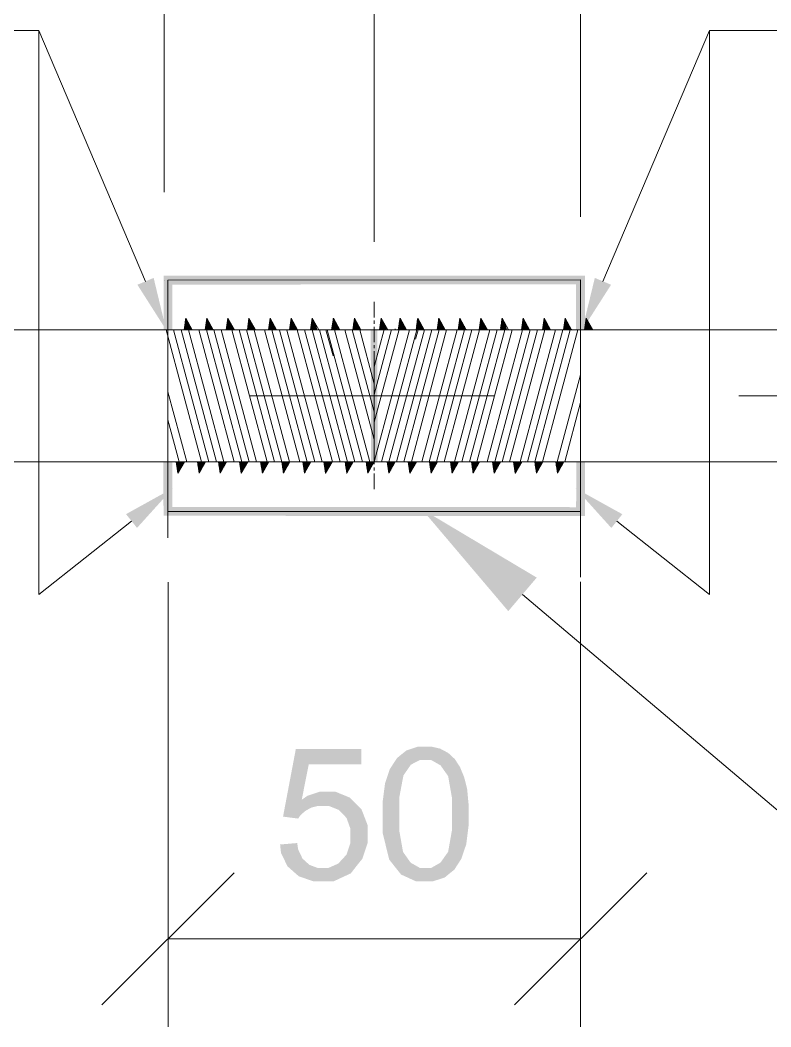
# Model space of a CAD drawing. Header units: millimetres. Extents: x 2 to 579, y 1 to 405.
# Drawn here: x 182.74 to 190.42, y 103.51 to 113.8 of the extents above; entities that cross this region are included whole.
import ezdxf

# ---------------------------------------------------------------- set-up
doc = ezdxf.new("R2010")
doc.units = ezdxf.units.MM
doc.linetypes.add('XKITLINE00', pattern=[0])
doc.layers.add('LinkedObject', color=7, linetype='Continuous', lineweight=0)

# ---------------------------------------------------------------- blocks, each defined once
blk = doc.blocks.new('*A4')
at = {"layer": 'LinkedObject'}
for color, points in [(4, [(188.515, 111.188), (184.296, 111.096), (184.206, 111.186)]), (4, [(184.206, 111.186), (184.296, 110.634), (184.206, 110.634)]), (4, [(184.296, 111.096), (184.296, 110.634), (184.206, 111.186)]), (4, [(188.425, 111.098), (184.296, 111.096), (188.515, 111.188)]), (4, [(188.515, 110.634), (188.425, 111.098), (188.515, 111.188)]), (6, [(183.939, 111.094), (184.105, 111.164), (184.233, 110.632)]), (4, [(188.425, 110.634), (188.425, 111.098), (188.515, 110.634)]), (6, [(188.616, 111.164), (188.782, 111.094), (188.487, 110.632)]), (4, [(186.325, 110.634), (186.395, 109.284), (186.328, 109.284)]), (4, [(186.392, 110.634), (186.395, 109.284), (186.325, 110.634)]), (4, [(184.205, 109.284), (184.296, 108.822), (184.206, 108.732)]), (4, [(184.295, 109.284), (184.296, 108.822), (184.205, 109.284)]), (4, [(188.425, 108.82), (188.426, 109.284), (188.515, 108.73)]), (4, [(188.515, 108.73), (188.426, 109.284), (188.516, 109.284)]), (6, [(183.935, 108.608), (183.823, 108.749), (184.302, 109.014)]), (6, [(188.897, 108.748), (188.785, 108.607), (188.418, 109.014)]), (4, [(184.296, 108.822), (188.425, 108.82), (184.206, 108.732)]), (4, [(184.206, 108.732), (188.425, 108.82), (188.515, 108.73)]), (1, [(188.022, 108.1), (187.731, 107.757), (186.846, 108.801)]), (7, [(185.691, 106.19), (185.428, 105.656), (185.559, 106.348)]), (7, [(186.229, 106.19), (185.559, 106.348), (186.229, 106.348)]), (7, [(185.691, 106.19), (185.559, 106.348), (186.229, 106.19)]), (7, [(186.69, 106.333), (186.827, 106.235), (186.641, 106.294)]), (7, [(186.812, 106.373), (186.827, 106.235), (186.69, 106.333)]), (7, [(186.885, 106.373), (186.827, 106.235), (186.812, 106.373)]), (7, [(186.827, 106.235), (186.885, 106.373), (186.884, 106.235)]), (7, [(186.885, 106.373), (186.942, 106.235), (186.884, 106.235)]), (7, [(187.035, 106.351), (186.885, 106.373), (186.94, 106.373)]), (7, [(187.076, 106.329), (186.885, 106.373), (187.035, 106.351)]), (7, [(187.039, 106.18), (186.885, 106.373), (187.076, 106.329)]), (7, [(186.942, 106.235), (186.885, 106.373), (187.039, 106.18)]), (7, [(187.076, 106.329), (187.077, 106.125), (187.039, 106.18)]), (7, [(187.117, 106.307), (187.077, 106.125), (187.076, 106.329)]), (7, [(186.593, 106.254), (186.701, 106.138), (186.52, 106.142)]), (7, [(186.735, 106.187), (186.593, 106.254), (186.641, 106.294)]), (7, [(186.701, 106.138), (186.593, 106.254), (186.735, 106.187)]), (7, [(186.641, 106.294), (186.827, 106.235), (186.735, 106.187)]), (7, [(187.185, 106.244), (187.077, 106.125), (187.117, 106.307)]), (7, [(187.211, 106.203), (187.077, 106.125), (187.185, 106.244)]), (7, [(185.619, 105.828), (185.428, 105.656), (185.691, 106.19)]), (7, [(186.52, 106.142), (186.701, 106.138), (186.495, 106.069)]), (7, [(186.495, 106.069), (186.701, 106.138), (186.659, 106.077)]), (7, [(187.211, 106.203), (187.116, 106.071), (187.077, 106.125)]), (7, [(187.238, 106.162), (187.116, 106.071), (187.211, 106.203)]), (7, [(187.279, 106.061), (187.116, 106.071), (187.238, 106.162)]), (7, [(186.659, 106.077), (186.446, 105.803), (186.495, 106.069)]), (7, [(186.616, 105.849), (186.446, 105.803), (186.659, 106.077)]), (7, [(186.495, 106.069), (186.446, 105.803), (186.471, 105.996)]), (7, [(187.295, 106.002), (187.155, 105.849), (187.116, 106.071)]), (7, [(187.295, 106.002), (187.116, 106.071), (187.279, 106.061)]), (7, [(187.31, 105.943), (187.155, 105.849), (187.295, 106.002)]), (7, [(187.325, 105.783), (187.155, 105.849), (187.31, 105.943)]), (7, [(185.428, 105.656), (185.619, 105.828), (185.716, 105.748)]), (7, [(185.807, 105.912), (185.619, 105.828), (185.679, 105.87)]), (7, [(185.789, 105.766), (185.619, 105.828), (185.807, 105.912)]), (7, [(185.716, 105.748), (185.619, 105.828), (185.789, 105.766)]), (7, [(185.789, 105.766), (185.807, 105.912), (185.829, 105.766)]), (7, [(185.829, 105.766), (185.807, 105.912), (185.894, 105.766)]), (7, [(185.873, 105.912), (185.894, 105.766), (185.807, 105.912)]), (7, [(186.11, 105.851), (185.873, 105.912), (185.961, 105.912)]), (7, [(185.998, 105.725), (185.873, 105.912), (186.11, 105.851)]), (7, [(185.894, 105.766), (185.873, 105.912), (185.998, 105.725)]), (7, [(185.998, 105.725), (186.11, 105.851), (186.038, 105.684)]), (7, [(186.038, 105.684), (186.11, 105.851), (186.077, 105.643)]), (7, [(186.171, 105.79), (186.077, 105.643), (186.11, 105.851)]), (7, [(186.446, 105.683), (186.616, 105.849), (186.616, 105.683)]), (7, [(186.446, 105.803), (186.616, 105.849), (186.446, 105.683)]), (7, [(187.325, 105.783), (187.155, 105.683), (187.155, 105.849)]), (7, [(185.684, 105.73), (185.428, 105.656), (185.716, 105.748)]), (7, [(185.652, 105.712), (185.428, 105.656), (185.684, 105.73)]), (7, [(185.602, 105.665), (185.428, 105.656), (185.652, 105.712)]), (7, [(186.077, 105.643), (186.171, 105.79), (186.117, 105.532)]), (7, [(186.117, 105.532), (186.171, 105.79), (186.292, 105.571)]), (7, [(186.292, 105.571), (186.171, 105.79), (186.231, 105.729)]), (7, [(187.325, 105.683), (187.155, 105.683), (187.325, 105.783)]), (7, [(185.428, 105.656), (185.602, 105.665), (185.583, 105.636)]), (7, [(186.616, 105.683), (186.446, 105.493), (186.446, 105.683)]), (7, [(186.616, 105.516), (186.446, 105.493), (186.616, 105.683)]), (7, [(187.325, 105.683), (187.155, 105.517), (187.155, 105.683)]), (7, [(187.325, 105.564), (187.155, 105.517), (187.325, 105.683)]), (7, [(186.117, 105.532), (186.292, 105.571), (186.117, 105.461)]), (7, [(186.117, 105.461), (186.292, 105.571), (186.117, 105.386)]), (7, [(186.292, 105.475), (186.117, 105.386), (186.292, 105.571)]), (7, [(186.616, 105.516), (186.579, 105.134), (186.446, 105.493)]), (7, [(186.655, 105.295), (186.579, 105.134), (186.616, 105.516)]), (7, [(187.116, 105.296), (187.325, 105.564), (187.276, 105.299)]), (7, [(187.155, 105.517), (187.325, 105.564), (187.116, 105.296)]), (7, [(187.276, 105.299), (187.325, 105.564), (187.301, 105.372)]), (7, [(186.076, 105.266), (186.292, 105.475), (186.185, 105.158)]), (7, [(186.117, 105.386), (186.292, 105.475), (186.076, 105.266)]), (7, [(186.185, 105.158), (186.292, 105.475), (186.239, 105.225)]), (7, [(186.239, 105.225), (186.292, 105.475), (186.292, 105.383)]), (7, [(186.446, 105.493), (186.579, 105.134), (186.513, 105.218)]), (7, [(185.582, 105.322), (185.398, 105.371), (185.573, 105.386)]), (7, [(185.398, 105.371), (185.531, 105.097), (185.407, 105.286)]), (7, [(185.582, 105.322), (185.531, 105.097), (185.398, 105.371)]), (7, [(185.627, 105.227), (185.531, 105.097), (185.582, 105.322)]), (7, [(187.276, 105.299), (187.077, 105.241), (187.116, 105.296)]), (7, [(187.252, 105.226), (187.077, 105.241), (187.276, 105.299)]), (7, [(185.407, 105.286), (185.531, 105.097), (185.473, 105.149)]), (7, [(185.531, 105.097), (185.627, 105.227), (185.589, 105.046)]), (7, [(185.662, 105.195), (185.589, 105.046), (185.627, 105.227)]), (7, [(186.034, 105.221), (186.185, 105.158), (185.993, 105.176)]), (7, [(186.076, 105.266), (186.185, 105.158), (186.034, 105.221)]), (7, [(186.579, 105.134), (186.655, 105.295), (186.694, 105.24)]), (7, [(186.733, 105.185), (186.579, 105.134), (186.694, 105.24)]), (7, [(187.077, 105.241), (187.179, 105.113), (187.038, 105.186)]), (7, [(187.179, 105.113), (187.077, 105.241), (187.252, 105.226)]), (7, [(185.697, 105.163), (185.589, 105.046), (185.662, 105.195)]), (7, [(185.697, 105.163), (185.831, 104.994), (185.589, 105.046)]), (7, [(185.782, 105.131), (185.831, 104.994), (185.697, 105.163)]), (7, [(185.832, 105.131), (185.831, 104.994), (185.782, 105.131)]), (7, [(185.831, 104.994), (186.185, 105.158), (185.944, 104.994)]), (7, [(185.892, 105.131), (186.185, 105.158), (185.831, 104.994)]), (7, [(185.892, 105.131), (185.831, 104.994), (185.832, 105.131)]), (7, [(185.993, 105.176), (186.185, 105.158), (185.892, 105.131)]), (7, [(185.944, 104.994), (186.185, 105.158), (186.121, 105.076)]), (7, [(186.733, 105.185), (186.885, 104.994), (186.579, 105.134)]), (7, [(186.579, 105.134), (186.885, 104.994), (186.635, 105.064)]), (7, [(186.828, 105.131), (186.885, 104.994), (186.733, 105.185)]), (7, [(186.885, 104.994), (186.828, 105.131), (186.885, 105.131)]), (7, [(186.885, 104.994), (186.942, 105.131), (186.959, 104.994)]), (7, [(186.942, 105.131), (186.885, 104.994), (186.885, 105.131)]), (7, [(187.13, 105.074), (186.942, 105.131), (187.038, 105.186)]), (7, [(187.082, 105.034), (186.942, 105.131), (187.13, 105.074)]), (7, [(186.959, 104.994), (186.942, 105.131), (187.082, 105.034)]), (7, [(187.038, 105.186), (187.179, 105.113), (187.13, 105.074)]), (7, [(185.589, 105.046), (185.831, 104.994), (185.74, 104.994)]), (7, [(186.635, 105.064), (186.885, 104.994), (186.788, 104.994)])]:
    blk.add_hatch(color=color, dxfattribs=at).paths.add_polyline_path(points, flags=17)
at = {"layer": 'LinkedObject', "color": 6, "linetype": 'XKITLINE00', "lineweight": 0}
for p, q in [((184.211, 112.041), (184.211, 120.721)), ((186.36, 111.534), (186.36, 120.721)), ((186.36, 111.818), (186.36, 120.721)), ((188.47, 111.788), (188.47, 120.721)), ((182.932, 113.692), (177.937, 113.692)), ((184.022, 111.129), (182.932, 113.692)), ((182.932, 107.927), (182.932, 113.692)), ((188.699, 111.129), (189.789, 113.692)), ((189.788, 107.927), (189.789, 113.692)), ((189.789, 113.692), (194.784, 113.692)), ((185.088, 109.959), (187.588, 109.959)), ((190.088, 109.959), (203.261, 109.959)), ((183.879, 108.678), (182.932, 107.927)), ((188.841, 108.678), (189.788, 107.927)), ((184.252, 108.054), (184.252, 103.506)), ((188.471, 108.056), (188.471, 103.506)), ((184.927, 105.081), (183.577, 103.731)), ((187.796, 103.731), (189.146, 105.081)), ((184.252, 104.406), (188.471, 104.406))]:
    blk.add_line(p, q, dxfattribs=at)
at = {"layer": 'LinkedObject', "color": 7, "linetype": 'XKITLINE00', "lineweight": 0}
for p, q in [((184.211, 111.141), (184.211, 111.141)), ((186.36, 110.918), (186.36, 110.918)), ((188.47, 110.888), (188.47, 110.888)), ((171.794, 110.634), (200.929, 110.634)), ((186.36, 110.634), (186.36, 110.634)), ((200.929, 109.284), (171.794, 109.284)), ((184.252, 108.954), (184.252, 108.954)), ((188.471, 108.956), (188.471, 108.956)), ((188.471, 104.406), (188.471, 104.406))]:
    blk.add_line(p, q, dxfattribs=at)
at = {"layer": 'LinkedObject', "color": 4, "linetype": 'XKITLINE00', "lineweight": 0}
for p, q in [((184.251, 111.141), (188.47, 111.143)), ((184.251, 110.634), (184.251, 111.141)), ((188.471, 110.634), (188.47, 111.143)), ((188.47, 111.143), (188.47, 108.106)), ((184.251, 110.994), (184.251, 108.505)), ((186.361, 110.256), (186.361, 109.284)), ((184.251, 109.284), (184.251, 108.777)), ((188.471, 109.285), (188.47, 108.775)), ((184.251, 108.777), (188.47, 108.775))]:
    blk.add_line(p, q, dxfattribs=at)
at = {"layer": 'LinkedObject', "color": 9, "linetype": 'XKITLINE00', "lineweight": 0}
for p, q in [((186.36, 110.758), (186.36, 110.918)), ((186.36, 110.696), (186.36, 110.727)), ((186.36, 110.508), (186.36, 110.665)), ((186.36, 110.506), (186.36, 110.634)), ((186.36, 110.446), (186.36, 110.477)), ((186.36, 110.444), (186.36, 110.475)), ((186.361, 110.256), (186.36, 110.412)), ((186.361, 110.258), (186.36, 110.415)), ((186.361, 110.196), (186.361, 110.227)), ((186.361, 110.194), (186.361, 110.225)), ((186.361, 110.008), (186.361, 110.165)), ((186.361, 110.006), (186.361, 110.162)), ((186.361, 109.946), (186.361, 109.977)), ((186.361, 109.944), (186.361, 109.975)), ((186.361, 109.758), (186.361, 109.915)), ((186.361, 109.756), (186.361, 109.912)), ((186.361, 109.696), (186.361, 109.727)), ((186.361, 109.694), (186.361, 109.725)), ((186.361, 109.508), (186.361, 109.665)), ((186.361, 109.506), (186.361, 109.662)), ((186.361, 109.446), (186.361, 109.477)), ((186.361, 109.444), (186.361, 109.475)), ((186.361, 109.258), (186.361, 109.415)), ((186.361, 109.284), (186.361, 109.412)), ((186.361, 109.196), (186.361, 109.227)), ((186.361, 109.005), (186.361, 109.165))]:
    blk.add_line(p, q, dxfattribs=at)
at = {"layer": 'LinkedObject', "color": 1, "linetype": 'XKITLINE00', "lineweight": 0}
for p, q in [((184.434, 110.752), (184.417, 110.634)), ((184.42, 110.656), (184.426, 110.634)), ((184.421, 110.663), (184.429, 110.634)), ((184.423, 110.678), (184.435, 110.634)), ((184.424, 110.685), (184.438, 110.634)), ((184.426, 110.699), (184.444, 110.634)), ((184.427, 110.707), (184.447, 110.634)), ((184.429, 110.721), (184.453, 110.634)), ((184.43, 110.728), (184.456, 110.634)), ((184.432, 110.743), (184.462, 110.634)), ((184.433, 110.75), (184.465, 110.634)), ((184.5, 110.634), (184.434, 110.752)), ((184.444, 110.734), (184.471, 110.634)), ((184.45, 110.723), (184.474, 110.634)), ((184.461, 110.703), (184.48, 110.634)), ((184.467, 110.692), (184.483, 110.634)), ((184.478, 110.672), (184.489, 110.634)), ((184.484, 110.661), (184.492, 110.634)), ((184.649, 110.752), (184.632, 110.634)), ((184.635, 110.656), (184.641, 110.634)), ((184.636, 110.663), (184.644, 110.634)), ((184.639, 110.678), (184.65, 110.634)), ((184.64, 110.685), (184.653, 110.634)), ((184.642, 110.7), (184.659, 110.634)), ((184.643, 110.707), (184.662, 110.634)), ((184.645, 110.721), (184.668, 110.634)), ((184.646, 110.729), (184.671, 110.634)), ((184.648, 110.743), (184.677, 110.634)), ((184.715, 110.634), (184.649, 110.752)), ((184.649, 110.75), (184.68, 110.634)), ((184.66, 110.733), (184.686, 110.634)), ((184.665, 110.723), (184.689, 110.634)), ((184.677, 110.702), (184.695, 110.634)), ((184.683, 110.692), (184.698, 110.634)), ((184.694, 110.671), (184.704, 110.634)), ((184.7, 110.661), (184.707, 110.634)), ((184.865, 110.752), (184.848, 110.634)), ((184.851, 110.657), (184.857, 110.634)), ((184.852, 110.664), (184.86, 110.634)), ((184.854, 110.678), (184.866, 110.634)), ((184.855, 110.685), (184.869, 110.634)), ((184.857, 110.7), (184.875, 110.634)), ((184.858, 110.707), (184.878, 110.634)), ((184.86, 110.722), (184.884, 110.634)), ((184.861, 110.729), (184.887, 110.634)), ((184.864, 110.743), (184.893, 110.634)), ((184.931, 110.634), (184.865, 110.752)), ((184.865, 110.751), (184.896, 110.634)), ((184.875, 110.733), (184.902, 110.634)), ((184.881, 110.723), (184.905, 110.634)), ((184.893, 110.702), (184.911, 110.634)), ((184.898, 110.691), (184.914, 110.634)), ((184.91, 110.671), (184.92, 110.634)), ((184.916, 110.66), (184.923, 110.634)), ((185.08, 110.752), (185.063, 110.634)), ((185.067, 110.657), (185.073, 110.634)), ((185.068, 110.664), (185.076, 110.634)), ((185.07, 110.679), (185.082, 110.634)), ((185.071, 110.686), (185.085, 110.634)), ((185.073, 110.7), (185.091, 110.634)), ((185.074, 110.708), (185.094, 110.634)), ((185.076, 110.722), (185.1, 110.634)), ((185.077, 110.729), (185.103, 110.634)), ((185.079, 110.744), (185.109, 110.634)), ((185.146, 110.634), (185.08, 110.752)), ((185.08, 110.751), (185.112, 110.634)), ((185.091, 110.732), (185.118, 110.634)), ((185.097, 110.722), (185.121, 110.634)), ((185.109, 110.701), (185.127, 110.634)), ((185.114, 110.691), (185.13, 110.634)), ((185.126, 110.67), (185.136, 110.634)), ((185.132, 110.66), (185.139, 110.634)), ((185.296, 110.752), (185.279, 110.634)), ((185.282, 110.657), (185.288, 110.634)), ((185.283, 110.664), (185.291, 110.634)), ((185.285, 110.679), (185.297, 110.634)), ((185.286, 110.686), (185.3, 110.634)), ((185.288, 110.701), (185.306, 110.634)), ((185.29, 110.708), (185.309, 110.634)), ((185.292, 110.722), (185.315, 110.634)), ((185.293, 110.73), (185.318, 110.634)), ((185.295, 110.744), (185.324, 110.634)), ((185.362, 110.634), (185.296, 110.752)), ((185.296, 110.751), (185.327, 110.634)), ((185.307, 110.732), (185.333, 110.634)), ((185.313, 110.722), (185.336, 110.634)), ((185.324, 110.701), (185.342, 110.634)), ((185.33, 110.691), (185.345, 110.634)), ((185.342, 110.67), (185.351, 110.634)), ((185.347, 110.66), (185.354, 110.634)), ((185.511, 110.752), (185.494, 110.634)), ((185.498, 110.657), (185.504, 110.634)), ((185.499, 110.665), (185.507, 110.634)), ((185.501, 110.679), (185.513, 110.634)), ((185.502, 110.686), (185.516, 110.634)), ((185.504, 110.701), (185.522, 110.634)), ((185.505, 110.708), (185.525, 110.634)), ((185.507, 110.723), (185.531, 110.634)), ((185.508, 110.73), (185.534, 110.634)), ((185.51, 110.744), (185.54, 110.634)), ((185.511, 110.752), (185.543, 110.634)), ((185.577, 110.634), (185.511, 110.752)), ((185.523, 110.732), (185.549, 110.634)), ((185.529, 110.721), (185.552, 110.634)), ((185.54, 110.7), (185.558, 110.634)), ((185.546, 110.69), (185.561, 110.634)), ((185.557, 110.669), (185.567, 110.634)), ((185.563, 110.659), (185.57, 110.634)), ((185.727, 110.752), (185.71, 110.634)), ((185.713, 110.658), (185.72, 110.634)), ((185.714, 110.665), (185.723, 110.634)), ((185.716, 110.679), (185.729, 110.634)), ((185.718, 110.687), (185.732, 110.634)), ((185.72, 110.701), (185.738, 110.634)), ((185.721, 110.708), (185.741, 110.634)), ((185.723, 110.723), (185.747, 110.634)), ((185.724, 110.73), (185.75, 110.634)), ((185.726, 110.745), (185.756, 110.634)), ((185.727, 110.752), (185.759, 110.634)), ((185.793, 110.634), (185.727, 110.752)), ((185.739, 110.731), (185.765, 110.634)), ((185.744, 110.721), (185.768, 110.634)), ((185.756, 110.7), (185.774, 110.634)), ((185.943, 110.752), (185.925, 110.634)), ((185.929, 110.655), (185.934, 110.634)), ((185.93, 110.663), (185.937, 110.634)), ((185.932, 110.677), (185.943, 110.634)), ((185.933, 110.684), (185.946, 110.634)), ((185.935, 110.699), (185.952, 110.634)), ((185.936, 110.706), (185.955, 110.634)), ((185.938, 110.72), (185.961, 110.634)), ((185.939, 110.728), (185.964, 110.634)), ((185.941, 110.742), (185.97, 110.634)), ((185.942, 110.749), (185.973, 110.634)), ((186.008, 110.634), (185.943, 110.752)), ((185.952, 110.735), (185.979, 110.634)), ((185.958, 110.724), (185.982, 110.634)), ((185.97, 110.704), (185.988, 110.634)), ((185.975, 110.693), (185.991, 110.634)), ((185.987, 110.672), (185.997, 110.634)), ((185.993, 110.662), (186, 110.634)), ((186.158, 110.752), (186.141, 110.634)), ((186.144, 110.656), (186.15, 110.634)), ((186.145, 110.663), (186.153, 110.634)), ((186.147, 110.677), (186.159, 110.634)), ((186.148, 110.685), (186.162, 110.634)), ((186.15, 110.699), (186.168, 110.634)), ((186.152, 110.706), (186.171, 110.634)), ((186.154, 110.721), (186.177, 110.634)), ((186.155, 110.728), (186.18, 110.634)), ((186.157, 110.742), (186.186, 110.634)), ((186.224, 110.634), (186.158, 110.752)), ((186.158, 110.75), (186.189, 110.634)), ((186.168, 110.734), (186.195, 110.634)), ((186.174, 110.724), (186.198, 110.634)), ((186.185, 110.703), (186.204, 110.634)), ((186.191, 110.693), (186.207, 110.634)), ((186.203, 110.672), (186.213, 110.634)), ((186.208, 110.662), (186.216, 110.634)), ((186.433, 110.752), (186.415, 110.634)), ((186.418, 110.656), (186.424, 110.634)), ((186.42, 110.663), (186.428, 110.634)), ((186.422, 110.678), (186.434, 110.634)), ((186.423, 110.685), (186.437, 110.634)), ((186.424, 110.661), (186.432, 110.634)), ((186.425, 110.699), (186.443, 110.634)), ((186.426, 110.707), (186.445, 110.634)), ((186.428, 110.721), (186.451, 110.634)), ((186.429, 110.728), (186.454, 110.634)), ((186.431, 110.743), (186.46, 110.634)), ((186.432, 110.75), (186.463, 110.634)), ((186.498, 110.634), (186.433, 110.752)), ((186.443, 110.734), (186.469, 110.634)), ((186.448, 110.723), (186.472, 110.634)), ((186.46, 110.703), (186.478, 110.634)), ((186.466, 110.692), (186.481, 110.634)), ((186.477, 110.672), (186.487, 110.634)), ((186.624, 110.752), (186.606, 110.634)), ((186.61, 110.656), (186.616, 110.634)), ((186.611, 110.663), (186.619, 110.634)), ((186.613, 110.678), (186.625, 110.634)), ((186.614, 110.685), (186.628, 110.634)), ((186.616, 110.7), (186.634, 110.634)), ((186.617, 110.707), (186.637, 110.634)), ((186.619, 110.721), (186.643, 110.634)), ((186.62, 110.729), (186.646, 110.634)), ((186.622, 110.743), (186.652, 110.634)), ((186.623, 110.75), (186.655, 110.634)), ((186.689, 110.634), (186.624, 110.752)), ((186.634, 110.733), (186.661, 110.634)), ((186.64, 110.723), (186.664, 110.634)), ((186.651, 110.702), (186.67, 110.634)), ((186.657, 110.692), (186.673, 110.634)), ((186.669, 110.671), (186.679, 110.634)), ((186.674, 110.661), (186.682, 110.634)), ((186.805, 110.752), (186.788, 110.634)), ((186.791, 110.657), (186.797, 110.634)), ((186.792, 110.664), (186.8, 110.634)), ((186.794, 110.678), (186.806, 110.634)), ((186.795, 110.685), (186.809, 110.634)), ((186.797, 110.7), (186.815, 110.634)), ((186.798, 110.707), (186.818, 110.634)), ((186.8, 110.722), (186.824, 110.634)), ((186.801, 110.729), (186.827, 110.634)), ((186.804, 110.743), (186.833, 110.634)), ((186.871, 110.634), (186.805, 110.752)), ((186.805, 110.751), (186.836, 110.634)), ((186.815, 110.733), (186.842, 110.634)), ((186.821, 110.722), (186.845, 110.634)), ((186.833, 110.702), (186.851, 110.634)), ((186.838, 110.691), (186.854, 110.634)), ((186.85, 110.671), (186.86, 110.634)), ((186.856, 110.66), (186.863, 110.634)), ((187.02, 110.752), (187.003, 110.634)), ((187.006, 110.657), (187.013, 110.634)), ((187.008, 110.664), (187.016, 110.634)), ((187.01, 110.679), (187.022, 110.634)), ((187.011, 110.686), (187.025, 110.634)), ((187.013, 110.7), (187.031, 110.634)), ((187.014, 110.707), (187.034, 110.634)), ((187.016, 110.722), (187.04, 110.634)), ((187.017, 110.729), (187.043, 110.634)), ((187.019, 110.744), (187.049, 110.634)), ((187.086, 110.634), (187.02, 110.752)), ((187.02, 110.751), (187.052, 110.634)), ((187.031, 110.732), (187.058, 110.634)), ((187.037, 110.722), (187.061, 110.634)), ((187.048, 110.701), (187.067, 110.634)), ((187.054, 110.691), (187.07, 110.634)), ((187.066, 110.67), (187.076, 110.634)), ((187.072, 110.66), (187.079, 110.634)), ((187.236, 110.752), (187.219, 110.634)), ((187.222, 110.657), (187.228, 110.634)), ((187.223, 110.664), (187.231, 110.634)), ((187.225, 110.679), (187.237, 110.634)), ((187.226, 110.686), (187.24, 110.634)), ((187.228, 110.701), (187.246, 110.634)), ((187.229, 110.708), (187.249, 110.634)), ((187.232, 110.722), (187.255, 110.634)), ((187.233, 110.73), (187.258, 110.634)), ((187.235, 110.744), (187.264, 110.634)), ((187.302, 110.634), (187.236, 110.752)), ((187.236, 110.751), (187.267, 110.634)), ((187.247, 110.732), (187.273, 110.634)), ((187.253, 110.722), (187.276, 110.634)), ((187.264, 110.701), (187.282, 110.634)), ((187.27, 110.691), (187.285, 110.634)), ((187.282, 110.67), (187.291, 110.634)), ((187.287, 110.659), (187.294, 110.634)), ((187.451, 110.752), (187.434, 110.634)), ((187.438, 110.657), (187.444, 110.634)), ((187.439, 110.665), (187.447, 110.634)), ((187.441, 110.679), (187.453, 110.634)), ((187.442, 110.686), (187.456, 110.634)), ((187.444, 110.701), (187.462, 110.634)), ((187.445, 110.708), (187.465, 110.634)), ((187.447, 110.723), (187.471, 110.634)), ((187.448, 110.73), (187.474, 110.634)), ((187.45, 110.744), (187.48, 110.634)), ((187.451, 110.752), (187.483, 110.634)), ((187.517, 110.634), (187.451, 110.752)), ((187.463, 110.732), (187.489, 110.634)), ((187.469, 110.721), (187.492, 110.634)), ((187.48, 110.7), (187.498, 110.634)), ((187.486, 110.69), (187.501, 110.634)), ((187.497, 110.669), (187.507, 110.634)), ((187.503, 110.659), (187.51, 110.634)), ((187.667, 110.752), (187.65, 110.634)), ((187.653, 110.658), (187.66, 110.634)), ((187.654, 110.665), (187.663, 110.634)), ((187.656, 110.679), (187.669, 110.634)), ((187.657, 110.687), (187.672, 110.634)), ((187.66, 110.701), (187.678, 110.634)), ((187.661, 110.708), (187.681, 110.634)), ((187.663, 110.723), (187.687, 110.634)), ((187.664, 110.73), (187.69, 110.634)), ((187.666, 110.745), (187.696, 110.634)), ((187.667, 110.752), (187.699, 110.634)), ((187.733, 110.634), (187.667, 110.752)), ((187.679, 110.731), (187.705, 110.634)), ((187.684, 110.721), (187.708, 110.634)), ((187.696, 110.7), (187.714, 110.634)), ((187.883, 110.752), (187.865, 110.634)), ((187.868, 110.655), (187.874, 110.634)), ((187.87, 110.663), (187.877, 110.634)), ((187.872, 110.677), (187.883, 110.634)), ((187.873, 110.684), (187.886, 110.634)), ((187.875, 110.699), (187.892, 110.634)), ((187.876, 110.706), (187.895, 110.634)), ((187.878, 110.72), (187.901, 110.634)), ((187.879, 110.728), (187.904, 110.634)), ((187.881, 110.742), (187.91, 110.634)), ((187.882, 110.749), (187.913, 110.634)), ((187.948, 110.634), (187.883, 110.752)), ((187.892, 110.735), (187.919, 110.634)), ((187.898, 110.724), (187.922, 110.634)), ((187.909, 110.704), (187.928, 110.634)), ((187.915, 110.693), (187.931, 110.634)), ((187.927, 110.672), (187.937, 110.634)), ((187.933, 110.662), (187.94, 110.634)), ((188.098, 110.752), (188.081, 110.634)), ((188.084, 110.656), (188.09, 110.634)), ((188.085, 110.663), (188.093, 110.634)), ((188.087, 110.677), (188.099, 110.634)), ((188.088, 110.685), (188.102, 110.634)), ((188.09, 110.699), (188.108, 110.634)), ((188.091, 110.706), (188.111, 110.634)), ((188.094, 110.721), (188.117, 110.634)), ((188.095, 110.728), (188.12, 110.634)), ((188.097, 110.742), (188.126, 110.634)), ((188.164, 110.634), (188.098, 110.752)), ((188.098, 110.75), (188.129, 110.634)), ((188.108, 110.734), (188.135, 110.634)), ((188.114, 110.724), (188.138, 110.634)), ((188.125, 110.703), (188.144, 110.634)), ((188.131, 110.693), (188.147, 110.634)), ((188.143, 110.672), (188.153, 110.634)), ((188.148, 110.662), (188.156, 110.634)), ((188.314, 110.752), (188.296, 110.634)), ((188.3, 110.656), (188.306, 110.634)), ((188.301, 110.663), (188.309, 110.634)), ((188.303, 110.678), (188.315, 110.634)), ((188.304, 110.685), (188.318, 110.634)), ((188.306, 110.699), (188.324, 110.634)), ((188.307, 110.707), (188.327, 110.634)), ((188.309, 110.721), (188.333, 110.634)), ((188.31, 110.728), (188.336, 110.634)), ((188.312, 110.743), (188.342, 110.634)), ((188.313, 110.75), (188.345, 110.634)), ((188.379, 110.634), (188.314, 110.752)), ((188.324, 110.734), (188.351, 110.634)), ((188.329, 110.723), (188.354, 110.634)), ((188.341, 110.703), (188.359, 110.634)), ((188.347, 110.692), (188.362, 110.634)), ((188.358, 110.672), (188.368, 110.634)), ((188.364, 110.661), (188.371, 110.634)), ((188.529, 110.752), (188.512, 110.634)), ((188.515, 110.656), (188.521, 110.634)), ((188.516, 110.663), (188.524, 110.634)), ((188.518, 110.678), (188.53, 110.634)), ((188.519, 110.685), (188.533, 110.634)), ((188.522, 110.7), (188.539, 110.634)), ((188.523, 110.707), (188.542, 110.634)), ((188.525, 110.721), (188.548, 110.634)), ((188.526, 110.729), (188.551, 110.634)), ((188.528, 110.743), (188.557, 110.634)), ((188.595, 110.634), (188.529, 110.752)), ((188.529, 110.75), (188.56, 110.634)), ((188.54, 110.733), (188.566, 110.634)), ((188.545, 110.723), (188.569, 110.634)), ((188.557, 110.702), (188.575, 110.634)), ((188.563, 110.692), (188.578, 110.634)), ((188.574, 110.671), (188.584, 110.634)), ((188.58, 110.661), (188.587, 110.634)), ((184.233, 110.632), (184.595, 109.283)), ((184.309, 110.632), (184.671, 109.283)), ((184.385, 110.632), (184.747, 109.282)), ((184.417, 110.634), (184.417, 110.634)), ((184.418, 110.641), (184.42, 110.634)), ((184.462, 110.632), (184.823, 109.282)), ((184.496, 110.641), (184.498, 110.634)), ((184.568, 110.632), (184.93, 109.283)), ((184.632, 110.634), (184.632, 110.634)), ((184.633, 110.642), (184.635, 110.634)), ((184.644, 110.632), (185.006, 109.282)), ((184.712, 110.64), (184.713, 110.634)), ((184.72, 110.632), (185.082, 109.282)), ((184.797, 110.632), (185.158, 109.282)), ((184.848, 110.635), (184.848, 110.634)), ((184.849, 110.642), (184.851, 110.634)), ((184.903, 110.632), (185.265, 109.282)), ((184.927, 110.64), (184.929, 110.634)), ((184.979, 110.632), (185.341, 109.282)), ((185.056, 110.632), (185.417, 109.282)), ((185.063, 110.635), (185.064, 110.634)), ((185.064, 110.642), (185.067, 110.634)), ((185.132, 110.631), (185.493, 109.282)), ((185.143, 110.639), (185.145, 110.634)), ((185.238, 110.632), (185.6, 109.282)), ((185.279, 110.635), (185.279, 110.634)), ((185.28, 110.643), (185.282, 110.634)), ((185.315, 110.632), (185.676, 109.282)), ((185.359, 110.639), (185.36, 110.634)), ((185.391, 110.631), (185.752, 109.282)), ((185.467, 110.631), (185.828, 109.282)), ((185.495, 110.636), (185.495, 110.634)), ((185.496, 110.643), (185.498, 110.634)), ((185.573, 110.633), (185.935, 109.283)), ((185.575, 110.638), (185.576, 110.634)), ((185.649, 110.633), (186.011, 109.283)), ((185.71, 110.636), (185.711, 110.634)), ((185.711, 110.643), (185.714, 110.634)), ((185.725, 110.632), (186.087, 109.283)), ((185.802, 110.632), (186.163, 109.283)), ((185.867, 110.634), (185.939, 110.366)), ((185.878, 110.632), (186.239, 109.282)), ((185.926, 110.641), (185.928, 110.634)), ((185.954, 110.632), (186.315, 109.282)), ((186.004, 110.641), (186.006, 110.634)), ((186.06, 110.634), (186.361, 109.511)), ((186.136, 110.633), (186.361, 109.796)), ((186.141, 110.634), (186.141, 110.634)), ((186.142, 110.641), (186.144, 110.634)), ((186.212, 110.633), (186.361, 110.08)), ((186.22, 110.641), (186.222, 110.634)), ((186.357, 110.634), (186.357, 110.634)), ((186.721, 110.633), (186.359, 109.284)), ((186.36, 110.634), (186.36, 110.634)), ((186.614, 110.635), (186.361, 109.689)), ((186.538, 110.635), (186.361, 109.972)), ((186.462, 110.635), (186.361, 110.256)), ((186.797, 110.634), (186.435, 109.284)), ((186.436, 110.641), (186.438, 110.634)), ((186.873, 110.634), (186.511, 109.284)), ((186.572, 110.634), (186.572, 110.634)), ((186.573, 110.642), (186.575, 110.634)), ((186.949, 110.634), (186.587, 109.284)), ((186.652, 110.64), (186.653, 110.634)), ((187.025, 110.634), (186.664, 109.285)), ((187.101, 110.634), (186.74, 109.285)), ((186.808, 110.634), (186.783, 110.539)), ((186.788, 110.635), (186.788, 110.634)), ((186.789, 110.642), (186.791, 110.634)), ((187.208, 110.633), (186.846, 109.283)), ((186.867, 110.64), (186.869, 110.634)), ((187.284, 110.633), (186.922, 109.283)), ((187.36, 110.633), (186.998, 109.284)), ((187.003, 110.635), (187.004, 110.634)), ((187.004, 110.642), (187.007, 110.634)), ((187.436, 110.633), (187.074, 109.284)), ((187.083, 110.639), (187.085, 110.634)), ((187.543, 110.633), (187.181, 109.283)), ((187.219, 110.635), (187.219, 110.634)), ((187.22, 110.643), (187.222, 110.634)), ((187.619, 110.633), (187.257, 109.284)), ((187.299, 110.639), (187.3, 110.634)), ((187.695, 110.633), (187.333, 109.284)), ((187.771, 110.634), (187.41, 109.284)), ((187.435, 110.636), (187.435, 110.634)), ((187.436, 110.643), (187.438, 110.634)), ((187.515, 110.638), (187.516, 110.634)), ((187.878, 110.633), (187.516, 109.284)), ((187.65, 110.636), (187.651, 110.634)), ((187.651, 110.643), (187.654, 110.634)), ((188.03, 110.634), (187.669, 109.284)), ((188.106, 110.634), (187.745, 109.284)), ((188.213, 110.633), (187.851, 109.284)), ((187.866, 110.641), (187.868, 110.634)), ((188.289, 110.634), (187.927, 109.284)), ((187.944, 110.641), (187.946, 110.634)), ((188.365, 110.634), (188.004, 109.284)), ((188.441, 110.634), (188.08, 109.284)), ((188.081, 110.634), (188.081, 110.634)), ((188.082, 110.641), (188.084, 110.634)), ((188.16, 110.641), (188.162, 110.634)), ((188.296, 110.634), (188.297, 110.634)), ((188.298, 110.641), (188.3, 110.634)), ((188.376, 110.641), (188.377, 110.634)), ((188.512, 110.634), (188.512, 110.634)), ((188.513, 110.642), (188.515, 110.634)), ((188.591, 110.64), (188.593, 110.634)), ((188.47, 110.174), (188.232, 109.284)), ((184.251, 109.998), (184.443, 109.283)), ((188.47, 109.89), (188.308, 109.284)), ((184.251, 109.714), (184.367, 109.283)), ((184.354, 109.166), (184.337, 109.284)), ((184.339, 109.284), (184.365, 109.185)), ((184.342, 109.284), (184.367, 109.189)), ((184.343, 109.247), (184.361, 109.178)), ((184.346, 109.222), (184.359, 109.174)), ((184.347, 109.284), (184.371, 109.196)), ((184.35, 109.284), (184.373, 109.2)), ((184.42, 109.284), (184.354, 109.166)), ((184.356, 109.284), (184.377, 109.207)), ((184.359, 109.284), (184.379, 109.211)), ((184.365, 109.284), (184.383, 109.218)), ((184.368, 109.284), (184.385, 109.222)), ((184.374, 109.284), (184.389, 109.229)), ((184.377, 109.284), (184.391, 109.233)), ((184.383, 109.284), (184.395, 109.24)), ((184.386, 109.284), (184.397, 109.243)), ((184.392, 109.284), (184.401, 109.251)), ((184.395, 109.284), (184.403, 109.254)), ((184.401, 109.284), (184.407, 109.262)), ((184.404, 109.284), (184.41, 109.265)), ((184.41, 109.284), (184.414, 109.272)), ((184.413, 109.284), (184.416, 109.276)), ((184.419, 109.284), (184.42, 109.283)), ((184.57, 109.166), (184.553, 109.284)), ((184.554, 109.284), (184.581, 109.186)), ((184.557, 109.284), (184.583, 109.189)), ((184.558, 109.248), (184.577, 109.178)), ((184.562, 109.223), (184.575, 109.175)), ((184.563, 109.284), (184.587, 109.196)), ((184.566, 109.284), (184.589, 109.2)), ((184.636, 109.284), (184.57, 109.166)), ((184.572, 109.284), (184.593, 109.207)), ((184.575, 109.284), (184.595, 109.211)), ((184.581, 109.284), (184.599, 109.218)), ((184.584, 109.284), (184.601, 109.222)), ((184.59, 109.284), (184.605, 109.229)), ((184.593, 109.284), (184.607, 109.233)), ((184.599, 109.284), (184.611, 109.24)), ((184.602, 109.284), (184.613, 109.244)), ((184.608, 109.284), (184.617, 109.251)), ((184.611, 109.284), (184.619, 109.254)), ((184.617, 109.284), (184.623, 109.262)), ((184.62, 109.284), (184.625, 109.265)), ((184.626, 109.284), (184.629, 109.273)), ((184.629, 109.284), (184.631, 109.276)), ((184.635, 109.284), (184.635, 109.284)), ((184.785, 109.166), (184.768, 109.284)), ((184.77, 109.284), (184.796, 109.186)), ((184.773, 109.284), (184.798, 109.189)), ((184.773, 109.249), (184.792, 109.178)), ((184.777, 109.224), (184.79, 109.175)), ((184.779, 109.284), (184.802, 109.197)), ((184.782, 109.284), (184.804, 109.2)), ((184.851, 109.284), (184.785, 109.166)), ((184.788, 109.284), (184.808, 109.207)), ((184.791, 109.284), (184.81, 109.211)), ((184.797, 109.284), (184.814, 109.218)), ((184.8, 109.284), (184.817, 109.222)), ((184.806, 109.284), (184.821, 109.229)), ((184.809, 109.284), (184.823, 109.233)), ((184.815, 109.284), (184.827, 109.24)), ((184.818, 109.284), (184.829, 109.244)), ((184.824, 109.284), (184.833, 109.251)), ((184.827, 109.284), (184.835, 109.255)), ((184.833, 109.284), (184.839, 109.262)), ((184.836, 109.284), (184.841, 109.266)), ((184.842, 109.284), (184.845, 109.273)), ((184.845, 109.284), (184.847, 109.276)), ((184.851, 109.284), (184.851, 109.284)), ((185.001, 109.166), (184.984, 109.284)), ((184.986, 109.284), (185.012, 109.186)), ((184.989, 109.284), (185.014, 109.189)), ((184.989, 109.25), (185.008, 109.179)), ((184.992, 109.225), (185.006, 109.175)), ((184.995, 109.284), (185.018, 109.197)), ((184.998, 109.284), (185.02, 109.2)), ((185.067, 109.284), (185.001, 109.166)), ((185.004, 109.284), (185.024, 109.208)), ((185.007, 109.284), (185.026, 109.211)), ((185.012, 109.284), (185.03, 109.218)), ((185.015, 109.284), (185.032, 109.222)), ((185.021, 109.284), (185.036, 109.229)), ((185.024, 109.284), (185.038, 109.233)), ((185.03, 109.284), (185.042, 109.24)), ((185.033, 109.284), (185.044, 109.244)), ((185.039, 109.284), (185.048, 109.251)), ((185.042, 109.284), (185.05, 109.255)), ((185.048, 109.284), (185.054, 109.262)), ((185.051, 109.284), (185.056, 109.266)), ((185.057, 109.284), (185.06, 109.273)), ((185.06, 109.284), (185.062, 109.277)), ((185.066, 109.284), (185.067, 109.284)), ((185.217, 109.166), (185.199, 109.284)), ((185.201, 109.284), (185.228, 109.186)), ((185.204, 109.284), (185.23, 109.19)), ((185.204, 109.251), (185.223, 109.179)), ((185.208, 109.226), (185.221, 109.175)), ((185.21, 109.284), (185.234, 109.197)), ((185.213, 109.284), (185.236, 109.2)), ((185.282, 109.284), (185.217, 109.166)), ((185.219, 109.284), (185.24, 109.208)), ((185.222, 109.284), (185.242, 109.211)), ((185.228, 109.284), (185.246, 109.219)), ((185.231, 109.284), (185.248, 109.222)), ((185.237, 109.284), (185.252, 109.23)), ((185.24, 109.284), (185.254, 109.233)), ((185.246, 109.284), (185.258, 109.24)), ((185.249, 109.284), (185.26, 109.244)), ((185.255, 109.284), (185.264, 109.251)), ((185.258, 109.284), (185.266, 109.255)), ((185.264, 109.284), (185.27, 109.262)), ((185.267, 109.284), (185.272, 109.266)), ((185.273, 109.284), (185.276, 109.273)), ((185.276, 109.284), (185.278, 109.277)), ((185.282, 109.284), (185.282, 109.284)), ((185.432, 109.166), (185.415, 109.284)), ((185.417, 109.284), (185.443, 109.186)), ((185.42, 109.284), (185.445, 109.19)), ((185.42, 109.252), (185.439, 109.179)), ((185.423, 109.227), (185.437, 109.175)), ((185.426, 109.284), (185.449, 109.197)), ((185.429, 109.284), (185.451, 109.201)), ((185.498, 109.284), (185.432, 109.166)), ((185.435, 109.284), (185.455, 109.208)), ((185.438, 109.284), (185.457, 109.212)), ((185.444, 109.284), (185.461, 109.219)), ((185.447, 109.284), (185.463, 109.222)), ((185.453, 109.284), (185.467, 109.23)), ((185.456, 109.284), (185.469, 109.233)), ((185.462, 109.284), (185.474, 109.241)), ((185.465, 109.284), (185.476, 109.244)), ((185.471, 109.284), (185.48, 109.251)), ((185.474, 109.284), (185.482, 109.255)), ((185.48, 109.284), (185.486, 109.262)), ((185.483, 109.284), (185.488, 109.266)), ((185.489, 109.284), (185.492, 109.273)), ((185.492, 109.284), (185.494, 109.277)), ((185.498, 109.284), (185.498, 109.284)), ((185.648, 109.166), (185.63, 109.284)), ((185.633, 109.284), (185.659, 109.186)), ((185.635, 109.253), (185.655, 109.179)), ((185.636, 109.284), (185.661, 109.19)), ((185.639, 109.228), (185.653, 109.175)), ((185.642, 109.284), (185.665, 109.197)), ((185.645, 109.284), (185.667, 109.201)), ((185.713, 109.284), (185.648, 109.166)), ((185.651, 109.284), (185.671, 109.208)), ((185.654, 109.284), (185.673, 109.212)), ((185.66, 109.284), (185.677, 109.219)), ((185.663, 109.284), (185.679, 109.223)), ((185.669, 109.284), (185.683, 109.23)), ((185.672, 109.284), (185.685, 109.233)), ((185.677, 109.284), (185.689, 109.241)), ((185.68, 109.284), (185.691, 109.244)), ((185.686, 109.284), (185.695, 109.252)), ((185.689, 109.284), (185.697, 109.255)), ((185.695, 109.284), (185.701, 109.263)), ((185.698, 109.284), (185.703, 109.266)), ((185.704, 109.284), (185.707, 109.273)), ((185.707, 109.284), (185.709, 109.277)), ((185.863, 109.166), (185.846, 109.284)), ((185.847, 109.284), (185.874, 109.185)), ((185.85, 109.284), (185.876, 109.189)), ((185.852, 109.245), (185.87, 109.178)), ((185.855, 109.22), (185.868, 109.174)), ((185.856, 109.284), (185.88, 109.196)), ((185.859, 109.284), (185.882, 109.2)), ((185.929, 109.284), (185.863, 109.166)), ((185.865, 109.284), (185.886, 109.207)), ((185.868, 109.284), (185.888, 109.21)), ((185.874, 109.284), (185.892, 109.218)), ((185.877, 109.284), (185.894, 109.221)), ((185.883, 109.284), (185.898, 109.229)), ((185.886, 109.284), (185.9, 109.232)), ((185.892, 109.284), (185.904, 109.239)), ((185.895, 109.284), (185.906, 109.243)), ((185.901, 109.284), (185.91, 109.25)), ((185.904, 109.284), (185.912, 109.254)), ((185.91, 109.284), (185.916, 109.261)), ((185.913, 109.284), (185.918, 109.265)), ((185.919, 109.284), (185.922, 109.272)), ((185.922, 109.284), (185.924, 109.276)), ((185.928, 109.284), (185.928, 109.283)), ((186.079, 109.166), (186.062, 109.284)), ((186.063, 109.284), (186.089, 109.185)), ((186.066, 109.284), (186.091, 109.189)), ((186.067, 109.246), (186.085, 109.178)), ((186.071, 109.221), (186.083, 109.174)), ((186.072, 109.284), (186.095, 109.196)), ((186.075, 109.284), (186.097, 109.2)), ((186.145, 109.284), (186.079, 109.166)), ((186.081, 109.284), (186.101, 109.207)), ((186.084, 109.284), (186.103, 109.211)), ((186.09, 109.284), (186.108, 109.218)), ((186.093, 109.284), (186.11, 109.221)), ((186.099, 109.284), (186.114, 109.229)), ((186.102, 109.284), (186.116, 109.232)), ((186.108, 109.284), (186.12, 109.24)), ((186.111, 109.284), (186.122, 109.243)), ((186.117, 109.284), (186.126, 109.251)), ((186.12, 109.284), (186.128, 109.254)), ((186.126, 109.284), (186.132, 109.261)), ((186.129, 109.284), (186.134, 109.265)), ((186.135, 109.284), (186.138, 109.272)), ((186.138, 109.284), (186.14, 109.276)), ((186.144, 109.284), (186.144, 109.283)), ((186.294, 109.166), (186.277, 109.284)), ((186.278, 109.284), (186.305, 109.185)), ((186.281, 109.284), (186.307, 109.189)), ((186.283, 109.247), (186.301, 109.178)), ((186.286, 109.222), (186.299, 109.174)), ((186.287, 109.284), (186.311, 109.196)), ((186.29, 109.284), (186.313, 109.2)), ((186.36, 109.284), (186.294, 109.166)), ((186.296, 109.284), (186.317, 109.207)), ((186.299, 109.284), (186.319, 109.211)), ((186.305, 109.284), (186.323, 109.218)), ((186.308, 109.284), (186.325, 109.222)), ((186.314, 109.284), (186.329, 109.229)), ((186.317, 109.284), (186.331, 109.233)), ((186.323, 109.284), (186.335, 109.24)), ((186.326, 109.284), (186.337, 109.243)), ((186.332, 109.284), (186.341, 109.251)), ((186.335, 109.284), (186.343, 109.254)), ((186.341, 109.284), (186.347, 109.262)), ((186.344, 109.284), (186.349, 109.265)), ((186.35, 109.284), (186.354, 109.272)), ((186.353, 109.284), (186.356, 109.276)), ((186.359, 109.284), (186.36, 109.283)), ((186.51, 109.166), (186.493, 109.284)), ((186.494, 109.284), (186.521, 109.185)), ((186.497, 109.284), (186.523, 109.189)), ((186.498, 109.248), (186.517, 109.178)), ((186.502, 109.223), (186.515, 109.175)), ((186.503, 109.284), (186.527, 109.196)), ((186.506, 109.284), (186.529, 109.2)), ((186.576, 109.284), (186.51, 109.166)), ((186.512, 109.284), (186.533, 109.207)), ((186.515, 109.284), (186.535, 109.211)), ((186.521, 109.284), (186.539, 109.218)), ((186.524, 109.284), (186.541, 109.222)), ((186.53, 109.284), (186.545, 109.229)), ((186.533, 109.284), (186.547, 109.233)), ((186.539, 109.284), (186.551, 109.24)), ((186.542, 109.284), (186.553, 109.244)), ((186.548, 109.284), (186.557, 109.251)), ((186.551, 109.284), (186.559, 109.254)), ((186.557, 109.284), (186.563, 109.262)), ((186.56, 109.284), (186.565, 109.265)), ((186.566, 109.284), (186.569, 109.273)), ((186.569, 109.284), (186.571, 109.276)), ((186.575, 109.284), (186.575, 109.283)), ((186.725, 109.166), (186.708, 109.284)), ((186.71, 109.284), (186.736, 109.186)), ((186.713, 109.284), (186.738, 109.189)), ((186.713, 109.249), (186.732, 109.178)), ((186.717, 109.224), (186.73, 109.175)), ((186.719, 109.284), (186.742, 109.197)), ((186.722, 109.284), (186.744, 109.2)), ((186.791, 109.284), (186.725, 109.166)), ((186.728, 109.284), (186.748, 109.207)), ((186.731, 109.284), (186.75, 109.211)), ((186.737, 109.284), (186.754, 109.218)), ((186.74, 109.284), (186.756, 109.222)), ((186.746, 109.284), (186.761, 109.229)), ((186.749, 109.284), (186.763, 109.233)), ((186.755, 109.284), (186.767, 109.24)), ((186.758, 109.284), (186.769, 109.244)), ((186.764, 109.284), (186.773, 109.251)), ((186.767, 109.284), (186.775, 109.255)), ((186.773, 109.284), (186.779, 109.262)), ((186.776, 109.284), (186.781, 109.266)), ((186.782, 109.284), (186.785, 109.273)), ((186.785, 109.284), (186.787, 109.276)), ((186.791, 109.284), (186.791, 109.284)), ((186.941, 109.166), (186.924, 109.284)), ((186.925, 109.284), (186.952, 109.186)), ((186.928, 109.284), (186.954, 109.189)), ((186.929, 109.25), (186.948, 109.179)), ((186.932, 109.225), (186.946, 109.175)), ((186.934, 109.284), (186.958, 109.197)), ((186.937, 109.284), (186.96, 109.2)), ((187.007, 109.284), (186.941, 109.166)), ((186.943, 109.284), (186.964, 109.208)), ((186.946, 109.284), (186.966, 109.211)), ((186.952, 109.284), (186.97, 109.218)), ((186.955, 109.284), (186.972, 109.222)), ((186.961, 109.284), (186.976, 109.229)), ((186.964, 109.284), (186.978, 109.233)), ((186.97, 109.284), (186.982, 109.24)), ((186.973, 109.284), (186.984, 109.244)), ((186.979, 109.284), (186.988, 109.251)), ((186.982, 109.284), (186.99, 109.255)), ((186.988, 109.284), (186.994, 109.262)), ((186.991, 109.284), (186.996, 109.266)), ((186.997, 109.284), (187, 109.273)), ((187, 109.284), (187.002, 109.277)), ((187.006, 109.284), (187.006, 109.284)), ((187.156, 109.166), (187.139, 109.284)), ((187.141, 109.284), (187.168, 109.186)), ((187.144, 109.284), (187.17, 109.19)), ((187.144, 109.251), (187.163, 109.179)), ((187.148, 109.226), (187.161, 109.175)), ((187.15, 109.284), (187.174, 109.197)), ((187.153, 109.284), (187.176, 109.2)), ((187.222, 109.284), (187.156, 109.166)), ((187.159, 109.284), (187.18, 109.208)), ((187.162, 109.284), (187.182, 109.211)), ((187.168, 109.284), (187.186, 109.219)), ((187.171, 109.284), (187.188, 109.222)), ((187.177, 109.284), (187.192, 109.23)), ((187.18, 109.284), (187.194, 109.233)), ((187.186, 109.284), (187.198, 109.24)), ((187.189, 109.284), (187.2, 109.244)), ((187.195, 109.284), (187.204, 109.251)), ((187.198, 109.284), (187.206, 109.255)), ((187.204, 109.284), (187.21, 109.262)), ((187.207, 109.284), (187.212, 109.266)), ((187.213, 109.284), (187.216, 109.273)), ((187.216, 109.284), (187.218, 109.277)), ((187.222, 109.284), (187.222, 109.284)), ((187.372, 109.166), (187.355, 109.284)), ((187.357, 109.284), (187.383, 109.186)), ((187.36, 109.284), (187.385, 109.19)), ((187.36, 109.252), (187.379, 109.179)), ((187.363, 109.227), (187.377, 109.175)), ((187.366, 109.284), (187.389, 109.197)), ((187.369, 109.284), (187.391, 109.201)), ((187.438, 109.284), (187.372, 109.166)), ((187.375, 109.284), (187.395, 109.208)), ((187.378, 109.284), (187.397, 109.212)), ((187.384, 109.284), (187.401, 109.219)), ((187.387, 109.284), (187.403, 109.222)), ((187.393, 109.284), (187.407, 109.23)), ((187.396, 109.284), (187.409, 109.233)), ((187.402, 109.284), (187.413, 109.241)), ((187.405, 109.284), (187.416, 109.244)), ((187.411, 109.284), (187.42, 109.251)), ((187.414, 109.284), (187.422, 109.255)), ((187.42, 109.284), (187.426, 109.262)), ((187.423, 109.284), (187.428, 109.266)), ((187.429, 109.284), (187.432, 109.273)), ((187.432, 109.284), (187.434, 109.277)), ((187.438, 109.284), (187.438, 109.284)), ((187.588, 109.166), (187.57, 109.284)), ((187.573, 109.284), (187.599, 109.186)), ((187.575, 109.253), (187.595, 109.179)), ((187.576, 109.284), (187.601, 109.19)), ((187.578, 109.228), (187.593, 109.175)), ((187.582, 109.284), (187.605, 109.197)), ((187.585, 109.284), (187.607, 109.201)), ((187.653, 109.284), (187.588, 109.166)), ((187.59, 109.284), (187.611, 109.208)), ((187.593, 109.284), (187.613, 109.212)), ((187.599, 109.284), (187.617, 109.219)), ((187.602, 109.284), (187.619, 109.223)), ((187.608, 109.284), (187.623, 109.23)), ((187.611, 109.284), (187.625, 109.233)), ((187.617, 109.284), (187.629, 109.241)), ((187.62, 109.284), (187.631, 109.244)), ((187.626, 109.284), (187.635, 109.252)), ((187.629, 109.284), (187.637, 109.255)), ((187.635, 109.284), (187.641, 109.262)), ((187.638, 109.284), (187.643, 109.266)), ((187.644, 109.284), (187.647, 109.273)), ((187.647, 109.284), (187.649, 109.277)), ((187.803, 109.166), (187.786, 109.284)), ((187.787, 109.284), (187.814, 109.185)), ((187.79, 109.284), (187.816, 109.189)), ((187.792, 109.245), (187.81, 109.178)), ((187.795, 109.22), (187.808, 109.174)), ((187.796, 109.284), (187.82, 109.196)), ((187.799, 109.284), (187.822, 109.2)), ((187.869, 109.284), (187.803, 109.166)), ((187.805, 109.284), (187.826, 109.207)), ((187.808, 109.284), (187.828, 109.21)), ((187.814, 109.284), (187.832, 109.218)), ((187.817, 109.284), (187.834, 109.221)), ((187.823, 109.284), (187.838, 109.229)), ((187.826, 109.284), (187.84, 109.232)), ((187.832, 109.284), (187.844, 109.239)), ((187.835, 109.284), (187.846, 109.243)), ((187.841, 109.284), (187.85, 109.25)), ((187.844, 109.284), (187.852, 109.254)), ((187.85, 109.284), (187.856, 109.261)), ((187.853, 109.284), (187.858, 109.265)), ((187.859, 109.284), (187.862, 109.272)), ((187.862, 109.284), (187.864, 109.276)), ((187.868, 109.284), (187.868, 109.283)), ((188.019, 109.166), (188.001, 109.284)), ((188.003, 109.284), (188.029, 109.185)), ((188.006, 109.284), (188.031, 109.189)), ((188.007, 109.246), (188.025, 109.178)), ((188.011, 109.221), (188.023, 109.174)), ((188.012, 109.284), (188.035, 109.196)), ((188.015, 109.284), (188.037, 109.2)), ((188.084, 109.284), (188.019, 109.166)), ((188.021, 109.284), (188.041, 109.207)), ((188.024, 109.284), (188.043, 109.211)), ((188.03, 109.284), (188.047, 109.218)), ((188.033, 109.284), (188.049, 109.221)), ((188.039, 109.284), (188.054, 109.229)), ((188.042, 109.284), (188.056, 109.232)), ((188.048, 109.284), (188.06, 109.24)), ((188.051, 109.284), (188.062, 109.243)), ((188.057, 109.284), (188.066, 109.251)), ((188.06, 109.284), (188.068, 109.254)), ((188.066, 109.284), (188.072, 109.261)), ((188.069, 109.284), (188.074, 109.265)), ((188.075, 109.284), (188.078, 109.272)), ((188.078, 109.284), (188.08, 109.276)), ((188.084, 109.284), (188.084, 109.283)), ((188.234, 109.166), (188.217, 109.284)), ((188.218, 109.284), (188.245, 109.185)), ((188.221, 109.284), (188.247, 109.189)), ((188.222, 109.247), (188.241, 109.178)), ((188.226, 109.222), (188.239, 109.174)), ((188.227, 109.284), (188.251, 109.196)), ((188.23, 109.284), (188.253, 109.2)), ((188.3, 109.284), (188.234, 109.166)), ((188.236, 109.284), (188.257, 109.207)), ((188.239, 109.284), (188.259, 109.211)), ((188.245, 109.284), (188.263, 109.218)), ((188.248, 109.284), (188.265, 109.222)), ((188.254, 109.284), (188.269, 109.229)), ((188.257, 109.284), (188.271, 109.233)), ((188.263, 109.284), (188.275, 109.24)), ((188.266, 109.284), (188.277, 109.243)), ((188.272, 109.284), (188.281, 109.251)), ((188.275, 109.284), (188.283, 109.254)), ((188.281, 109.284), (188.287, 109.262)), ((188.284, 109.284), (188.289, 109.265)), ((188.29, 109.284), (188.293, 109.272)), ((188.293, 109.284), (188.295, 109.276)), ((188.299, 109.284), (188.3, 109.283)), ((184.353, 109.173), (184.355, 109.167)), ((184.569, 109.174), (184.571, 109.167)), ((184.784, 109.175), (184.786, 109.168)), ((184.999, 109.176), (185.002, 109.168)), ((185.215, 109.177), (185.217, 109.168)), ((185.43, 109.178), (185.433, 109.168)), ((185.646, 109.179), (185.649, 109.168)), ((185.862, 109.171), (185.864, 109.167)), ((186.078, 109.172), (186.079, 109.167)), ((186.293, 109.173), (186.295, 109.167)), ((186.509, 109.174), (186.51, 109.167)), ((186.724, 109.175), (186.726, 109.167)), ((186.939, 109.176), (186.942, 109.168)), ((187.155, 109.177), (187.157, 109.168)), ((187.37, 109.178), (187.373, 109.168)), ((187.586, 109.179), (187.589, 109.168)), ((187.802, 109.171), (187.804, 109.167)), ((188.018, 109.172), (188.019, 109.167)), ((188.233, 109.173), (188.235, 109.167)), ((187.876, 107.928), (192.982, 103.603))]:
    blk.add_line(p, q, dxfattribs=at)
at = {"layer": 'LinkedObject', "color": 15, "linetype": 'XKITLINE00', "lineweight": 0}
blk.add_line((187.954, 110.633), (187.592, 109.284), dxfattribs=at)

msp = doc.modelspace()

# ---------------------------------------------------------------- block references
at = {"lineweight": 0}
msp.add_blockref('*A4', (0, 0), dxfattribs=at)

doc.saveas('drawing.dxf')
